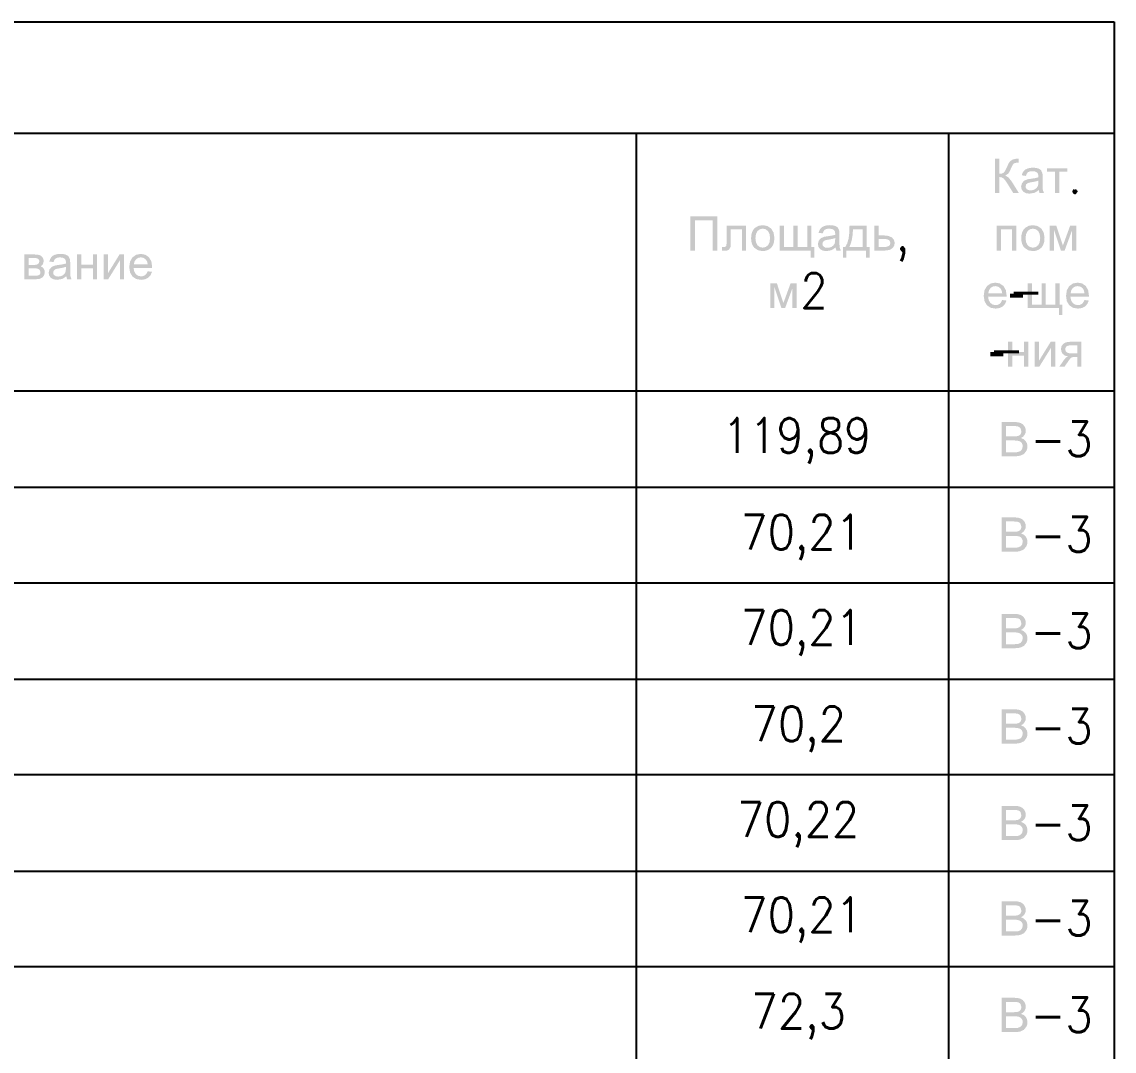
# Model space of a CAD drawing. Header units: millimetres. Extents: x 0 to 420, y 0 to 297.
# Drawn here: x 45.88 to 86.11, y 201.31 to 239.23 of the extents above; entities that cross this region are included whole.
import ezdxf

# ---------------------------------------------------------------- set-up
doc = ezdxf.new("R2010")
doc.units = ezdxf.units.MM
doc.layers.get('0').update_dxf_attribs({"linetype": 'CONTINUOUS'})
doc.styles.get("Standard").update_dxf_attribs({"font": 'STANDARD'})

msp = doc.modelspace()

# ---------------------------------------------------------------- hatches: boundary and pattern name
at = {"true_color": 0x0000fb}
for points in [[(81.715241, 234.180833), (81.882259, 234.180833), (81.882259, 233.627964), (81.979686, 233.638851), (82.043214, 233.672062), (82.096131, 233.747302), (82.162277, 233.885382), (82.209819, 233.991215), (82.248266, 234.060668), (82.34528, 234.146658), (82.484186, 234.181384), (82.557636, 234.180971), (82.58561, 234.179731), (82.58561, 234.035312), (82.551986, 234.035864), (82.518362, 234.036966), (82.448564, 234.027113), (82.39985, 233.99783), (82.357338, 233.937058), (82.309451, 233.832465), (82.250264, 233.701827), (82.201413, 233.63072), (82.096682, 233.564023), (82.217949, 233.490781), (82.337563, 233.338576), (82.597737, 232.917999), (82.39048, 232.917999), (82.179364, 233.260855), (82.099093, 233.380744), (82.033292, 233.455985), (81.966251, 233.495673), (81.882259, 233.508902), (81.882259, 232.917999), (81.715241, 232.917999)], [(83.636457, 233.832465), (84.380047, 233.832465), (84.380047, 233.704583), (84.085147, 233.704583), (84.085147, 232.917999), (83.931358, 232.917999), (83.931358, 233.704583), (83.636457, 233.704583)], [(70.495805, 232.064167), (71.489095, 232.064167), (71.489095, 230.801332), (71.320974, 230.801332), (71.320974, 231.914787), (70.662823, 231.914787), (70.662823, 230.801332), (70.495805, 230.801332)], [(71.829759, 231.715799), (72.550197, 231.715799), (72.550197, 230.801332), (72.395857, 230.801332), (72.395857, 231.587917), (71.985201, 231.587917), (71.985201, 231.132062), (71.982445, 230.99977), (71.974728, 230.922049), (71.917402, 230.833303), (71.860764, 230.804778), (71.783457, 230.795269), (71.658882, 230.802435), (71.658882, 230.931419), (71.726681, 230.931419), (71.795032, 230.941341), (71.822593, 230.97276), (71.827829, 231.018649), (71.829759, 231.11332)], [(73.786804, 231.715799), (73.942247, 231.715799), (73.942247, 230.928663), (74.295025, 230.928663), (74.295025, 231.715799), (74.449916, 231.715799), (74.449916, 230.928663), (74.804348, 230.928663), (74.804348, 231.715799), (74.958137, 231.715799), (74.958137, 230.928663), (75.060663, 230.928663), (75.060663, 230.542261), (74.93223, 230.542261), (74.93223, 230.801332), (73.786804, 230.801332)], [(81.77841, 231.715799), (82.499951, 231.715799), (82.499951, 230.801332), (82.34506, 230.801332), (82.34506, 231.587917), (81.933302, 231.587917), (81.933302, 230.801332), (81.77841, 230.801332)], [(83.736332, 231.715799), (83.977213, 231.715799), (84.217543, 230.983785), (84.484882, 231.715799), (84.707573, 231.715799), (84.707573, 230.801332), (84.552682, 230.801332), (84.552682, 231.537756), (84.282035, 230.801332), (84.14368, 230.801332), (83.887916, 231.573034), (83.887916, 230.801332), (83.736332, 230.801332)], [(47.905863, 230.657465), (48.060754, 230.657465), (48.060754, 230.277127), (48.490151, 230.277127), (48.490151, 230.657465), (48.645593, 230.657465), (48.645593, 229.742999), (48.490151, 229.742999), (48.490151, 230.148694), (48.060754, 230.148694), (48.060754, 229.742999), (47.905863, 229.742999)], [(48.887408, 230.657465), (49.042299, 230.657465), (49.042299, 229.960178), (49.472247, 230.657465), (49.639266, 230.657465), (49.639266, 229.742999), (49.484374, 229.742999), (49.484374, 230.436428), (49.054426, 229.742999), (48.887408, 229.742999)], [(73.442051, 229.599132), (73.682932, 229.599132), (73.923262, 228.867118), (74.190601, 229.599132), (74.413292, 229.599132), (74.413292, 228.684666), (74.258401, 228.684666), (74.258401, 229.421089), (73.987754, 228.684666), (73.849399, 228.684666), (73.593635, 229.456367), (73.593635, 228.684666), (73.442051, 228.684666)], [(82.925397, 229.599132), (83.08084, 229.599132), (83.08084, 228.811996), (83.433617, 228.811996), (83.433617, 229.599132), (83.588509, 229.599132), (83.588509, 228.811996), (83.94294, 228.811996), (83.94294, 229.599132), (84.096729, 229.599132), (84.096729, 228.811996), (84.199255, 228.811996), (84.199255, 228.425595), (84.070822, 228.425595), (84.070822, 228.684666), (82.925397, 228.684666)], [(82.267561, 229.063902), (82.267561, 229.219345), (82.743811, 229.219345), (82.743811, 229.063902)], [(82.20187, 227.440132), (82.356761, 227.440132), (82.356761, 227.059793), (82.786158, 227.059793), (82.786158, 227.440132), (82.941601, 227.440132), (82.941601, 226.525666), (82.786158, 226.525666), (82.786158, 226.93136), (82.356761, 226.93136), (82.356761, 226.525666), (82.20187, 226.525666)], [(83.183415, 227.440132), (83.338307, 227.440132), (83.338307, 226.742845), (83.768255, 227.440132), (83.935273, 227.440132), (83.935273, 226.525666), (83.780381, 226.525666), (83.780381, 227.219095), (83.350433, 226.525666), (83.183415, 226.525666)], [(81.547892, 226.904902), (81.547892, 227.060345), (82.024142, 227.060345), (82.024142, 226.904902)]]:
    msp.add_hatch(color=0, dxfattribs=at).paths.add_polyline_path(points, flags=0)
h = msp.add_hatch(color=0, dxfattribs=at)
h.paths.add_polyline_path([(83.32744, 233.030998), (83.242828, 232.968229), (83.161524, 232.92737), (82.990647, 232.897053), (82.857047, 232.915381), (82.758586, 232.970916), (82.69809, 233.054838), (82.678108, 233.159431), (82.708425, 233.281801), (82.788351, 233.371098), (82.900248, 233.42181), (82.957368, 233.433385), (83.038052, 233.444961), (83.200523, 233.469421), (83.314211, 233.498429), (83.315313, 233.539219), (83.30422, 233.619558), (83.271216, 233.672613), (83.197284, 233.711818), (83.094827, 233.724978), (82.999329, 233.715194), (82.93277, 233.686393), (82.887639, 233.633476), (82.856151, 233.550794), (82.704567, 233.57174), (82.731852, 233.659797), (82.772366, 233.728837), (82.830175, 233.781685), (82.909068, 233.82089), (83.005806, 233.845212), (83.117427, 233.853411), (83.22326, 233.846452), (83.307596, 233.825851), (83.370848, 233.794431), (83.415083, 233.756398), (83.46359, 233.651115), (83.469309, 233.595374), (83.471307, 233.507799), (83.471307, 233.301094), (83.471927, 233.202796), (83.473788, 233.124498), (83.476888, 233.066147), (83.481229, 233.027691), (83.520365, 232.917999), (83.358308, 232.917999)], flags=0)
h.paths.add_polyline_path([(83.314211, 233.377161), (83.208791, 233.345053), (83.061203, 233.318733), (82.979623, 233.30385), (82.926155, 233.287313), (82.86497, 233.237153), (82.843473, 233.16329), (82.855117, 233.106584), (82.890326, 233.060213), (82.94779, 233.029207), (83.027579, 233.018871), (83.11219, 233.028518), (83.18688, 233.058008), (83.247238, 233.104241), (83.289406, 233.164944), (83.30801, 233.230263), (83.314211, 233.320386)], flags=0)
h = msp.add_hatch(color=0, dxfattribs=at)
h.paths.add_polyline_path([(72.734197, 231.258841), (72.742999, 231.377585), (72.769475, 231.479947), (72.813727, 231.565877), (72.87586, 231.635321), (73.006429, 231.711251), (73.163043, 231.736745), (73.33454, 231.705739), (73.471723, 231.612721), (73.561296, 231.465478), (73.591337, 231.271519), (73.578108, 231.113596), (73.53842, 230.993707), (73.473239, 230.903996), (73.38408, 230.83661), (73.278316, 230.794442), (73.163043, 230.780386), (72.989479, 230.811048), (72.852709, 230.903307), (72.800705, 230.971727), (72.763687, 231.053789), (72.741553, 231.149494)], flags=0)
h.paths.add_polyline_path([(72.893498, 231.258841), (72.912584, 231.104983), (72.970117, 230.99536), (73.056451, 230.929903), (73.163043, 230.908268), (73.268945, 230.930179), (73.355417, 230.995911), (73.412743, 231.106706), (73.432036, 231.263802), (73.412674, 231.412699), (73.354866, 231.520668), (73.268049, 231.586401), (73.163043, 231.608312), (73.056451, 231.58647), (72.970117, 231.52122), (72.912584, 231.411941)], flags=0)
h = msp.add_hatch(color=0, dxfattribs=at)
h.paths.add_polyline_path([(75.84388, 230.914332), (75.759269, 230.851562), (75.677964, 230.810703), (75.507088, 230.780386), (75.373487, 230.798714), (75.275026, 230.854249), (75.21453, 230.938172), (75.194549, 231.042765), (75.224865, 231.165134), (75.304792, 231.254431), (75.416688, 231.305143), (75.473808, 231.316719), (75.554492, 231.328294), (75.716963, 231.352754), (75.830651, 231.381762), (75.831753, 231.422552), (75.82066, 231.502892), (75.787656, 231.555946), (75.713725, 231.595151), (75.611267, 231.608312), (75.515769, 231.598528), (75.44921, 231.569727), (75.404079, 231.51681), (75.372591, 231.434128), (75.221007, 231.455074), (75.248292, 231.54313), (75.288806, 231.61217), (75.346615, 231.665018), (75.425508, 231.704223), (75.522246, 231.728545), (75.633867, 231.736745), (75.739701, 231.729786), (75.824036, 231.709184), (75.887288, 231.677765), (75.931523, 231.639731), (75.98003, 231.534449), (75.985749, 231.478707), (75.987747, 231.391133), (75.987747, 231.184427), (75.988368, 231.08613), (75.990228, 231.007831), (75.993328, 230.94948), (75.997669, 230.911024), (76.036806, 230.801332), (75.874748, 230.801332)], flags=0)
h.paths.add_polyline_path([(75.830651, 231.260495), (75.725231, 231.228386), (75.577643, 231.202066), (75.496063, 231.187183), (75.442596, 231.170647), (75.381411, 231.120486), (75.359913, 231.046623), (75.371558, 230.989917), (75.406767, 230.943546), (75.464231, 230.91254), (75.544019, 230.902205), (75.628631, 230.911851), (75.70332, 230.941341), (75.763678, 230.987574), (75.805846, 231.048277), (75.82445, 231.113596), (75.830651, 231.20372)], flags=0)
h = msp.add_hatch(color=0, dxfattribs=at)
h.paths.add_polyline_path([(82.684276, 231.258841), (82.693079, 231.377585), (82.719554, 231.479947), (82.763806, 231.565877), (82.825939, 231.635321), (82.956508, 231.711251), (83.113122, 231.736745), (83.284619, 231.705739), (83.421802, 231.612721), (83.511375, 231.465478), (83.541416, 231.271519), (83.528187, 231.113596), (83.488499, 230.993707), (83.423318, 230.903996), (83.334159, 230.83661), (83.228395, 230.794442), (83.113122, 230.780386), (82.939558, 230.811048), (82.802788, 230.903307), (82.750784, 230.971727), (82.713766, 231.053789), (82.691632, 231.149494)], flags=0)
h.paths.add_polyline_path([(82.843578, 231.258841), (82.862663, 231.104983), (82.920196, 230.99536), (83.006531, 230.929903), (83.113122, 230.908268), (83.219024, 230.930179), (83.305496, 230.995911), (83.362822, 231.106706), (83.382115, 231.263802), (83.362753, 231.412699), (83.304945, 231.520668), (83.218128, 231.586401), (83.113122, 231.608312), (83.006531, 231.58647), (82.920196, 231.52122), (82.862663, 231.411941)], flags=0)
h = msp.add_hatch(color=0, dxfattribs=at)
h.paths.add_polyline_path([(76.359052, 231.715799), (76.996257, 231.715799), (76.996257, 230.928663), (77.095476, 230.928663), (77.095476, 230.542261), (76.968145, 230.542261), (76.968145, 230.801332), (76.247707, 230.801332), (76.247707, 230.542261), (76.120376, 230.542261), (76.120376, 230.928663), (76.201956, 230.928663), (76.273166, 231.060955), (76.323085, 231.236241), (76.351714, 231.454523)], flags=0)
h.paths.add_polyline_path([(76.488037, 231.587917), (76.472939, 231.379566), (76.444973, 231.200206), (76.404088, 231.049887), (76.350233, 230.928663), (76.841917, 230.928663), (76.841917, 231.587917)], flags=0)
h = msp.add_hatch(color=0, dxfattribs=at)
h.paths.add_polyline_path([(77.271759, 231.715799), (77.427202, 231.715799), (77.427202, 231.358611), (77.623434, 231.358611), (77.793071, 231.340008), (77.918886, 231.284197), (77.997021, 231.195451), (78.023066, 231.078594), (78.001293, 230.972002), (77.936525, 230.882361), (77.823732, 230.82159), (77.659263, 230.801332), (77.271759, 230.801332)], flags=0)
h.paths.add_polyline_path([(77.427202, 230.928663), (77.58981, 230.928663), (77.715901, 230.937758), (77.799823, 230.965043), (77.846952, 231.011414), (77.862662, 231.078042), (77.850811, 231.133784), (77.815809, 231.183325), (77.741119, 231.218327), (77.610205, 231.230178), (77.427202, 231.230178)], flags=0)
h = msp.add_hatch(color=0, dxfattribs=at)
h.paths.add_polyline_path([(45.97083, 230.657465), (46.328017, 230.657465), (46.442601, 230.651815), (46.523699, 230.635417), (46.583368, 230.60448), (46.633942, 230.554939), (46.668668, 230.490516), (46.680244, 230.414931), (46.653234, 230.300278), (46.571654, 230.219249), (46.630497, 230.188312), (46.67859, 230.138772), (46.710836, 230.074142), (46.721585, 229.998763), (46.693817, 229.88535), (46.62843, 229.805838), (46.524801, 229.758709), (46.383139, 229.742999), (45.97083, 229.742999)], flags=0)
h.paths.add_polyline_path([(46.125721, 230.272717), (46.291086, 230.272717), (46.374182, 230.275197), (46.426685, 230.282639), (46.493382, 230.324531), (46.522596, 230.400048), (46.50978, 230.461233), (46.471333, 230.50092), (46.40188, 230.52228), (46.296047, 230.529583), (46.125721, 230.529583)], flags=0)
h.paths.add_polyline_path([(46.125721, 229.87033), (46.329671, 229.87033), (46.440534, 229.87784), (46.510469, 229.900647), (46.547745, 229.942401), (46.562284, 230.00648), (46.533621, 230.08806), (46.459758, 230.135464), (46.400089, 230.142906), (46.313134, 230.145386), (46.125721, 230.145386)], flags=0)
h = msp.add_hatch(color=0, dxfattribs=at)
h.paths.add_polyline_path([(47.511958, 229.855998), (47.427346, 229.793229), (47.346042, 229.75237), (47.175165, 229.722053), (47.041565, 229.740381), (46.943104, 229.795916), (46.882608, 229.879838), (46.862626, 229.984431), (46.892943, 230.106801), (46.972869, 230.196098), (47.084766, 230.24681), (47.141886, 230.258385), (47.22257, 230.269961), (47.385041, 230.294421), (47.498729, 230.323429), (47.499831, 230.364219), (47.488738, 230.444558), (47.455734, 230.497613), (47.381802, 230.536818), (47.279345, 230.549978), (47.183847, 230.540194), (47.117288, 230.511393), (47.072157, 230.458477), (47.040669, 230.375794), (46.889085, 230.39674), (46.91637, 230.484797), (46.956884, 230.553837), (47.014693, 230.606685), (47.093585, 230.64589), (47.190324, 230.670212), (47.301945, 230.678411), (47.407778, 230.671452), (47.492114, 230.650851), (47.555366, 230.619431), (47.599601, 230.581398), (47.648108, 230.476115), (47.653827, 230.420374), (47.655825, 230.332799), (47.655825, 230.126094), (47.656445, 230.027797), (47.658306, 229.949498), (47.661406, 229.891147), (47.665747, 229.852691), (47.704883, 229.742999), (47.542826, 229.742999)], flags=0)
h.paths.add_polyline_path([(47.498729, 230.202161), (47.393309, 230.170053), (47.245721, 230.143733), (47.164141, 230.12885), (47.110673, 230.112313), (47.049488, 230.062153), (47.027991, 229.98829), (47.039635, 229.931584), (47.074844, 229.885213), (47.132308, 229.854207), (47.212097, 229.843871), (47.296708, 229.853518), (47.371398, 229.883008), (47.431756, 229.929241), (47.473924, 229.989944), (47.492528, 230.055263), (47.498729, 230.145386)], flags=0)
h = msp.add_hatch(color=0, dxfattribs=at)
h.paths.add_polyline_path([(50.508697, 230.037348), (50.669101, 230.017504), (50.614944, 229.89293), (50.528541, 229.799774), (50.411683, 229.741483), (50.266714, 229.722053), (50.086535, 229.752783), (49.948111, 229.845525), (49.860055, 229.994353), (49.830703, 230.192791), (49.860193, 230.397292), (49.949214, 230.550529), (50.085777, 230.646303), (50.257894, 230.678411), (50.424568, 230.647061), (50.557755, 230.553286), (50.644848, 230.403148), (50.674062, 230.202161), (50.672959, 230.16082), (49.991106, 230.16082), (50.016393, 230.027357), (50.075993, 229.929861), (50.162327, 229.869847), (50.267265, 229.849935), (50.346227, 229.861097), (50.412786, 229.894583), (50.466943, 229.95253)], flags=0)
h.paths.add_polyline_path([(49.999374, 230.288151), (50.510351, 230.288151), (50.490438, 230.388954), (50.451922, 230.461233), (50.366484, 230.528481), (50.259548, 230.551081), (50.161501, 230.533028), (50.080403, 230.479423), (50.023766, 230.395569)], flags=0)
h = msp.add_hatch(color=0, dxfattribs=at)
h.paths.add_polyline_path([(81.980155, 228.979015), (82.140559, 228.959171), (82.086402, 228.834596), (81.999999, 228.741441), (81.883141, 228.68315), (81.738171, 228.66372), (81.557993, 228.69445), (81.419569, 228.787192), (81.331512, 228.93602), (81.30216, 229.134457), (81.33165, 229.338958), (81.420671, 229.492196), (81.557235, 229.58797), (81.729352, 229.620078), (81.896026, 229.588728), (82.029213, 229.494952), (82.116305, 229.344815), (82.14552, 229.143828), (82.144417, 229.102487), (81.462564, 229.102487), (81.487851, 228.969024), (81.547451, 228.871528), (81.633785, 228.811514), (81.738723, 228.791602), (81.817684, 228.802764), (81.884244, 228.83625), (81.9384, 228.894196)], flags=0)
h.paths.add_polyline_path([(81.470832, 229.229818), (81.981809, 229.229818), (81.961896, 229.330621), (81.92338, 229.402899), (81.837941, 229.470148), (81.731006, 229.492747), (81.632958, 229.474695), (81.551861, 229.421089), (81.495223, 229.337236)], flags=0)
h = msp.add_hatch(color=0, dxfattribs=at)
h.paths.add_polyline_path([(85.011687, 228.979015), (85.172091, 228.959171), (85.117934, 228.834596), (85.031531, 228.741441), (84.914674, 228.68315), (84.769704, 228.66372), (84.589525, 228.69445), (84.451102, 228.787192), (84.363045, 228.93602), (84.333693, 229.134457), (84.363183, 229.338958), (84.452204, 229.492196), (84.588768, 229.58797), (84.760884, 229.620078), (84.927558, 229.588728), (85.060746, 229.494952), (85.147838, 229.344815), (85.177052, 229.143828), (85.17595, 229.102487), (84.494096, 229.102487), (84.519383, 228.969024), (84.578983, 228.871528), (84.665318, 228.811514), (84.770255, 228.791602), (84.849217, 228.802764), (84.915776, 228.83625), (84.969933, 228.894196)], flags=0)
h.paths.add_polyline_path([(84.502365, 229.229818), (85.013341, 229.229818), (84.993428, 229.330621), (84.954912, 229.402899), (84.869474, 229.470148), (84.762538, 229.492747), (84.664491, 229.474695), (84.583393, 229.421089), (84.526756, 229.337236)], flags=0)
h = msp.add_hatch(color=0, dxfattribs=at)
h.paths.add_polyline_path([(84.898411, 227.440132), (84.898411, 226.525666), (84.744622, 226.525666), (84.744622, 226.882302), (84.654774, 226.882302), (84.583323, 226.876928), (84.532955, 226.860805), (84.483415, 226.816432), (84.416098, 226.725757), (84.28105, 226.525666), (84.088676, 226.525666), (84.256245, 226.772059), (84.332313, 226.860116), (84.408381, 226.89939), (84.293039, 226.932187), (84.211597, 226.99475), (84.163503, 227.078259), (84.147656, 227.173344), (84.168464, 227.280968), (84.231441, 227.366269), (84.333967, 227.421597), (84.474527, 227.440132)], flags=0)
h.paths.add_polyline_path([(84.744622, 227.31225), (84.524136, 227.31225), (84.409759, 227.301226), (84.344991, 227.268704), (84.315225, 227.222057), (84.305304, 227.168383), (84.319911, 227.096863), (84.364284, 227.047667), (84.445795, 227.019141), (84.573194, 227.009633), (84.744622, 227.009633)], flags=0)
h = msp.add_hatch(color=0, dxfattribs=at)
h.paths.add_polyline_path([(81.959319, 223.223666), (81.959319, 224.4865), (82.433364, 224.4865), (82.563175, 224.476716), (82.664875, 224.447915), (82.743009, 224.39927), (82.802127, 224.329955), (82.839334, 224.248582), (82.851737, 224.163488), (82.840643, 224.084664), (82.807639, 224.010801), (82.752656, 223.945964), (82.675348, 223.895597), (82.776496, 223.850053), (82.851185, 223.780944), (82.89735, 223.692543), (82.912921, 223.589673), (82.903482, 223.503959), (82.875439, 223.424859), (82.782835, 223.30745), (82.64448, 223.244612), (82.552289, 223.228765), (82.441081, 223.223666)], flags=0)
h.paths.add_polyline_path([(82.126889, 223.95568), (82.39974, 223.95568), (82.494894, 223.9594), (82.559041, 223.970562), (82.614852, 223.995298), (82.654953, 224.03285), (82.679275, 224.082459), (82.687474, 224.143644), (82.657158, 224.253887), (82.620295, 224.294126), (82.570617, 224.319482), (82.494549, 224.332642), (82.378794, 224.337121), (82.126889, 224.337121)], flags=0)
h.paths.add_polyline_path([(82.126889, 223.372494), (82.441081, 223.372494), (82.509845, 223.373872), (82.554632, 223.378557), (82.651094, 223.413284), (82.714484, 223.483288), (82.73984, 223.589673), (82.730745, 223.655405), (82.70346, 223.712043), (82.660327, 223.756346), (82.603139, 223.785354), (82.524866, 223.801477), (82.418481, 223.806852), (82.126889, 223.806852)], flags=0)
h = msp.add_hatch(color=0, dxfattribs=at)
h.paths.add_polyline_path([(81.959319, 219.709999), (81.959319, 220.972833), (82.433364, 220.972833), (82.563175, 220.963049), (82.664875, 220.934248), (82.743009, 220.885604), (82.802127, 220.816288), (82.839334, 220.734915), (82.851737, 220.649821), (82.840643, 220.570997), (82.807639, 220.497135), (82.752656, 220.432298), (82.675348, 220.381931), (82.776496, 220.336386), (82.851185, 220.267278), (82.89735, 220.178877), (82.912921, 220.076006), (82.903482, 219.990292), (82.875439, 219.911193), (82.782835, 219.793784), (82.64448, 219.730945), (82.552289, 219.715098), (82.441081, 219.709999)], flags=0)
h.paths.add_polyline_path([(82.126889, 220.442013), (82.39974, 220.442013), (82.494894, 220.445734), (82.559041, 220.456896), (82.614852, 220.481632), (82.654953, 220.519183), (82.679275, 220.568793), (82.687474, 220.629977), (82.657158, 220.74022), (82.620295, 220.780459), (82.570617, 220.805815), (82.494549, 220.818975), (82.378794, 220.823454), (82.126889, 220.823454)], flags=0)
h.paths.add_polyline_path([(82.126889, 219.858827), (82.441081, 219.858827), (82.509845, 219.860205), (82.554632, 219.864891), (82.651094, 219.899617), (82.714484, 219.969622), (82.73984, 220.076006), (82.730745, 220.141738), (82.70346, 220.198376), (82.660327, 220.24268), (82.603139, 220.271687), (82.524866, 220.287811), (82.418481, 220.293185), (82.126889, 220.293185)], flags=0)
h = msp.add_hatch(color=0, dxfattribs=at)
h.paths.add_polyline_path([(81.959319, 216.153999), (81.959319, 217.416833), (82.433364, 217.416833), (82.563175, 217.407049), (82.664875, 217.378248), (82.743009, 217.329604), (82.802127, 217.260288), (82.839334, 217.178915), (82.851737, 217.093821), (82.840643, 217.014997), (82.807639, 216.941135), (82.752656, 216.876298), (82.675348, 216.825931), (82.776496, 216.780386), (82.851185, 216.711278), (82.89735, 216.622877), (82.912921, 216.520006), (82.903482, 216.434292), (82.875439, 216.355193), (82.782835, 216.237784), (82.64448, 216.174945), (82.552289, 216.159098), (82.441081, 216.153999)], flags=0)
h.paths.add_polyline_path([(82.126889, 216.886013), (82.39974, 216.886013), (82.494894, 216.889734), (82.559041, 216.900896), (82.614852, 216.925632), (82.654953, 216.963183), (82.679275, 217.012793), (82.687474, 217.073977), (82.657158, 217.18422), (82.620295, 217.224459), (82.570617, 217.249815), (82.494549, 217.262975), (82.378794, 217.267454), (82.126889, 217.267454)], flags=0)
h.paths.add_polyline_path([(82.126889, 216.302827), (82.441081, 216.302827), (82.509845, 216.304205), (82.554632, 216.308891), (82.651094, 216.343617), (82.714484, 216.413622), (82.73984, 216.520006), (82.730745, 216.585739), (82.70346, 216.642376), (82.660327, 216.68668), (82.603139, 216.715688), (82.524866, 216.731811), (82.418481, 216.737185), (82.126889, 216.737185)], flags=0)
h = msp.add_hatch(color=0, dxfattribs=at)
h.paths.add_polyline_path([(81.959319, 212.640332), (81.959319, 213.903167), (82.433364, 213.903167), (82.563175, 213.893383), (82.664875, 213.864582), (82.743009, 213.815937), (82.802127, 213.746622), (82.839334, 213.665248), (82.851737, 213.580155), (82.840643, 213.501331), (82.807639, 213.427468), (82.752656, 213.362631), (82.675348, 213.312264), (82.776496, 213.26672), (82.851185, 213.197611), (82.89735, 213.10921), (82.912921, 213.006339), (82.903482, 212.920625), (82.875439, 212.841526), (82.782835, 212.724117), (82.64448, 212.661279), (82.552289, 212.645431), (82.441081, 212.640332)], flags=0)
h.paths.add_polyline_path([(82.126889, 213.372346), (82.39974, 213.372346), (82.494894, 213.376067), (82.559041, 213.387229), (82.614852, 213.411965), (82.654953, 213.449517), (82.679275, 213.499126), (82.687474, 213.560311), (82.657158, 213.670554), (82.620295, 213.710793), (82.570617, 213.736148), (82.494549, 213.749309), (82.378794, 213.753787), (82.126889, 213.753787)], flags=0)
h.paths.add_polyline_path([(82.126889, 212.789161), (82.441081, 212.789161), (82.509845, 212.790539), (82.554632, 212.795224), (82.651094, 212.829951), (82.714484, 212.899955), (82.73984, 213.006339), (82.730745, 213.072072), (82.70346, 213.128709), (82.660327, 213.173013), (82.603139, 213.202021), (82.524866, 213.218144), (82.418481, 213.223518), (82.126889, 213.223518)], flags=0)
h = msp.add_hatch(color=0, dxfattribs=at)
h.paths.add_polyline_path([(81.959319, 209.084332), (81.959319, 210.347167), (82.433364, 210.347167), (82.563175, 210.337383), (82.664875, 210.308582), (82.743009, 210.259937), (82.802127, 210.190622), (82.839334, 210.109248), (82.851737, 210.024155), (82.840643, 209.945331), (82.807639, 209.871468), (82.752656, 209.806631), (82.675348, 209.756264), (82.776496, 209.71072), (82.851185, 209.641611), (82.89735, 209.55321), (82.912921, 209.450339), (82.903482, 209.364625), (82.875439, 209.285526), (82.782835, 209.168117), (82.64448, 209.105279), (82.552289, 209.089431), (82.441081, 209.084332)], flags=0)
h.paths.add_polyline_path([(82.126889, 209.816346), (82.39974, 209.816346), (82.494894, 209.820067), (82.559041, 209.831229), (82.614852, 209.855965), (82.654953, 209.893517), (82.679275, 209.943126), (82.687474, 210.004311), (82.657158, 210.114554), (82.620295, 210.154793), (82.570617, 210.180148), (82.494549, 210.193309), (82.378794, 210.197787), (82.126889, 210.197787)], flags=0)
h.paths.add_polyline_path([(82.126889, 209.233161), (82.441081, 209.233161), (82.509845, 209.234539), (82.554632, 209.239224), (82.651094, 209.273951), (82.714484, 209.343955), (82.73984, 209.450339), (82.730745, 209.516072), (82.70346, 209.572709), (82.660327, 209.617013), (82.603139, 209.646021), (82.524866, 209.662144), (82.418481, 209.667518), (82.126889, 209.667518)], flags=0)
h = msp.add_hatch(color=0, dxfattribs=at)
h.paths.add_polyline_path([(81.959319, 205.570666), (81.959319, 206.8335), (82.433364, 206.8335), (82.563175, 206.823716), (82.664875, 206.794915), (82.743009, 206.74627), (82.802127, 206.676955), (82.839334, 206.595582), (82.851737, 206.510488), (82.840643, 206.431664), (82.807639, 206.357801), (82.752656, 206.292965), (82.675348, 206.242597), (82.776496, 206.197053), (82.851185, 206.127944), (82.89735, 206.039543), (82.912921, 205.936673), (82.903482, 205.850959), (82.875439, 205.771859), (82.782835, 205.654451), (82.64448, 205.591612), (82.552289, 205.575765), (82.441081, 205.570666)], flags=0)
h.paths.add_polyline_path([(82.126889, 206.30268), (82.39974, 206.30268), (82.494894, 206.3064), (82.559041, 206.317563), (82.614852, 206.342298), (82.654953, 206.37985), (82.679275, 206.429459), (82.687474, 206.490644), (82.657158, 206.600887), (82.620295, 206.641126), (82.570617, 206.666482), (82.494549, 206.679642), (82.378794, 206.684121), (82.126889, 206.684121)], flags=0)
h.paths.add_polyline_path([(82.126889, 205.719494), (82.441081, 205.719494), (82.509845, 205.720872), (82.554632, 205.725557), (82.651094, 205.760284), (82.714484, 205.830288), (82.73984, 205.936673), (82.730745, 206.002405), (82.70346, 206.059043), (82.660327, 206.103347), (82.603139, 206.132354), (82.524866, 206.148477), (82.418481, 206.153852), (82.126889, 206.153852)], flags=0)
h = msp.add_hatch(color=0, dxfattribs=at)
h.paths.add_polyline_path([(81.959319, 202.014666), (81.959319, 203.2775), (82.433364, 203.2775), (82.563175, 203.267716), (82.664875, 203.238915), (82.743009, 203.19027), (82.802127, 203.120955), (82.839334, 203.039582), (82.851737, 202.954488), (82.840643, 202.875664), (82.807639, 202.801801), (82.752656, 202.736965), (82.675348, 202.686597), (82.776496, 202.641053), (82.851185, 202.571945), (82.89735, 202.483543), (82.912921, 202.380673), (82.903482, 202.294959), (82.875439, 202.215859), (82.782835, 202.098451), (82.64448, 202.035612), (82.552289, 202.019765), (82.441081, 202.014666)], flags=0)
h.paths.add_polyline_path([(82.126889, 202.74668), (82.39974, 202.74668), (82.494894, 202.7504), (82.559041, 202.761563), (82.614852, 202.786298), (82.654953, 202.82385), (82.679275, 202.873459), (82.687474, 202.934644), (82.657158, 203.044887), (82.620295, 203.085126), (82.570617, 203.110482), (82.494549, 203.123642), (82.378794, 203.128121), (82.126889, 203.128121)], flags=0)
h.paths.add_polyline_path([(82.126889, 202.163494), (82.441081, 202.163494), (82.509845, 202.164872), (82.554632, 202.169557), (82.651094, 202.204284), (82.714484, 202.274288), (82.73984, 202.380673), (82.730745, 202.446405), (82.70346, 202.503043), (82.660327, 202.547347), (82.603139, 202.576354), (82.524866, 202.592477), (82.418481, 202.597852), (82.126889, 202.597852)], flags=0)

# ---------------------------------------------------------------- linework, layer by layer
at = {"color": 0, "true_color": 0x000000}
msp.add_line((80.004968, 235.127877), (80.003968, 84.302906), dxfattribs=at)
at = {"color": 0, "true_color": 0x0000fb}
for points in [[(12.022668, 239.225666), (86.106001, 239.225666)], [(86.106001, 239.225666), (86.106001, 235.119332)]]:
    msp.add_lwpolyline(points, dxfattribs=at)
at = {"color": 0, "true_color": 0x000007}
for points in [[(12.022668, 235.119332), (86.106001, 235.119332)], [(68.495335, 235.119332), (68.495335, 84.285666)], [(86.106001, 235.119332), (86.106001, 84.285666)], [(12.022668, 225.636666), (86.106001, 225.636666)], [(12.022668, 222.080666), (86.106001, 222.080666)], [(12.022668, 218.566999), (86.106001, 218.566999)], [(12.022668, 215.010999), (86.106001, 215.010999)], [(12.022668, 211.497332), (86.106001, 211.497332)], [(12.022668, 207.941333), (86.106001, 207.941333)], [(12.022668, 204.427666), (86.106001, 204.427666)]]:
    msp.add_lwpolyline(points, dxfattribs=at)

# ---------------------------------------------------------------- texts
at = {"color": 0, "true_color": 0x0000fb, "insert": (84.412668, 234.195873), "char_height": 1.277872, "attachment_point": 1}
msp.add_mtext('.', dxfattribs=at)
at = {"color": 0, "true_color": 0x0000fb, "char_height": 1.277872, "attachment_point": 1}
for s, insert, width in [(',', (78.062668, 232.079207), 0.07099289), ('2', (74.548998, 229.96254), 0.5679431), ('-', (82.211339, 229.96254), 0.5679431), ('-', (81.491667, 227.803537), 0.5679431), ('119,89', (71.670337, 224.628537), 4.47255182), ('-3', (83.015674, 224.501538), 1.56184351), ('70,21', (72.347668, 221.07254), 3.76262307), ('-3', (83.015674, 220.987872), 1.56184351), ('70,21', (72.347668, 217.55887), 3.76262307), ('-3', (83.015674, 217.431871), 1.56184351), ('70,2', (72.72867, 214.002872), 3.05269432), ('-3', (83.015674, 213.918205), 1.56184351), ('70,22', (72.220669, 210.489207), 4.04659462), ('-3', (83.015674, 210.362203), 1.56184351), ('70,21', (72.347668, 206.975541), 3.76262307), ('-3', (83.015674, 206.848537), 1.56184351), ('72,3', (72.72867, 203.419539), 3.05269432), ('-3', (83.015674, 203.292536), 1.56184351)]:
    msp.add_mtext(s, dxfattribs=dict(at, insert=insert, width=width))

doc.saveas('drawing.dxf')
